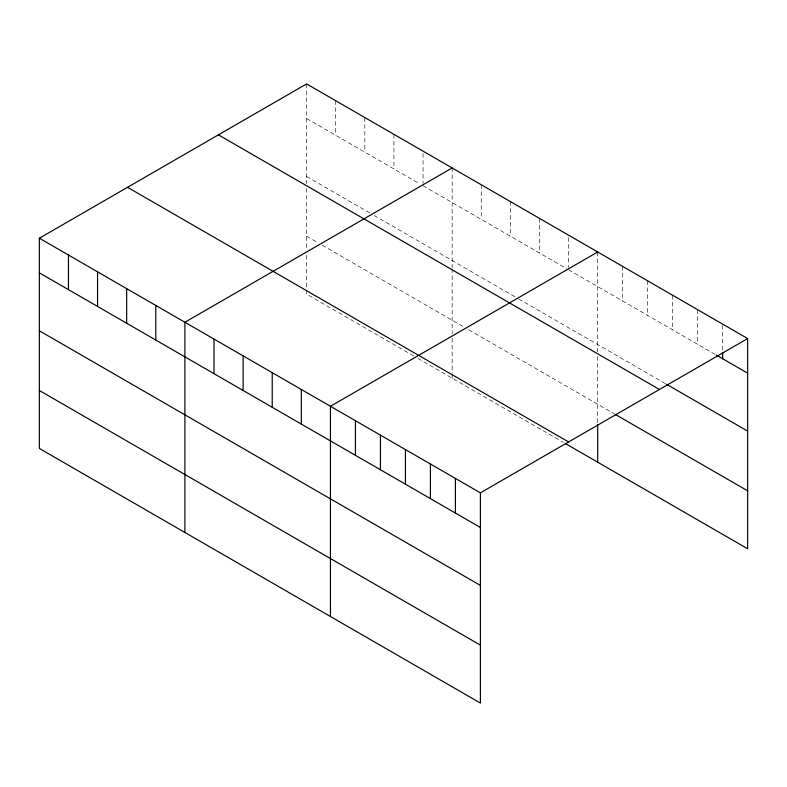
<?xml version="1.0" encoding="UTF-8"?>
<svg xmlns="http://www.w3.org/2000/svg" width="787" height="787" viewBox="0 0 787 787"><rect width="100%" height="100%" fill="white"/><g stroke="black" fill="none" stroke-linecap="round" stroke-linejoin="round"><path stroke-width="0.59" stroke-dasharray="3.94 2.95" d="M306.605 83.924L306.605 183.646M306.605 118.532L419.924 183.961M423.042 185.762L566.502 268.583M568.588 269.784L715.363 354.534M306.605 176.485L370.018 213.1M374.179 215.5L517.639 298.332M518.682 298.932L665.379 383.623M306.605 236.189L318.037 242.79M322.198 245.19L464.625 327.422M468.786 329.822L614.352 413.873M413.687 355.96L306.605 294.141L306.605 254.299M417.838 358.36L563.384 442.392M722.653 325.326L722.653 351.582M697.666 309.704L697.666 344.312M672.669 295.273L672.669 329.881M647.681 280.841L647.681 315.449M622.684 266.409L622.684 301.018M597.697 251.988L597.697 351.71M597.697 356.481L597.697 423.563M568.588 237.566L568.588 267.403M539.479 218.373L539.479 252.981M510.369 201.57L510.369 236.179M481.26 184.758L481.26 219.366M452.151 167.956L452.151 267.678M452.151 268.869L452.151 333.501M452.151 338.331L452.151 373.343M452.151 374.553L452.151 378.173M423.042 153.534L423.042 183.371M393.933 134.341L393.933 168.949M364.824 117.538L364.824 152.147M335.715 100.726L335.715 135.334M306.605 188.427L306.605 249.469"/><path stroke-width="1.18" d="M39.35 238.225L480.395 492.859L480.395 703.076L39.35 448.442L39.35 238.225L306.605 83.924L747.65 338.558L747.65 548.775L565.469 443.593M452.151 167.956L184.896 322.247L184.896 532.465M597.697 251.988L330.442 406.279L330.442 616.496M480.395 492.859L747.65 338.558M716.406 355.134L747.65 373.166M666.422 384.223L747.65 431.119M218.412 134.843L659.457 389.476M615.395 414.474L747.65 490.832M127.543 187.306L568.588 441.94M39.35 272.833L480.395 527.467M39.35 330.786L480.395 585.42M39.35 390.49L480.395 645.124M722.653 352.773L722.653 358.744M597.697 424.773L597.697 462.205M455.407 478.427L455.407 513.035M430.41 463.996L430.41 498.604M405.423 449.574L405.423 484.182M380.426 435.142L380.426 469.75M355.429 420.711L355.429 455.319M301.332 389.476L301.332 424.085M272.223 372.674L272.223 407.282M243.114 355.862L243.114 390.47M214.005 339.059L214.005 373.668M155.787 305.445L155.787 340.053M126.677 288.642L126.677 323.25M97.568 271.83L97.568 306.438M68.459 255.027L68.459 289.636"/></g></svg>
